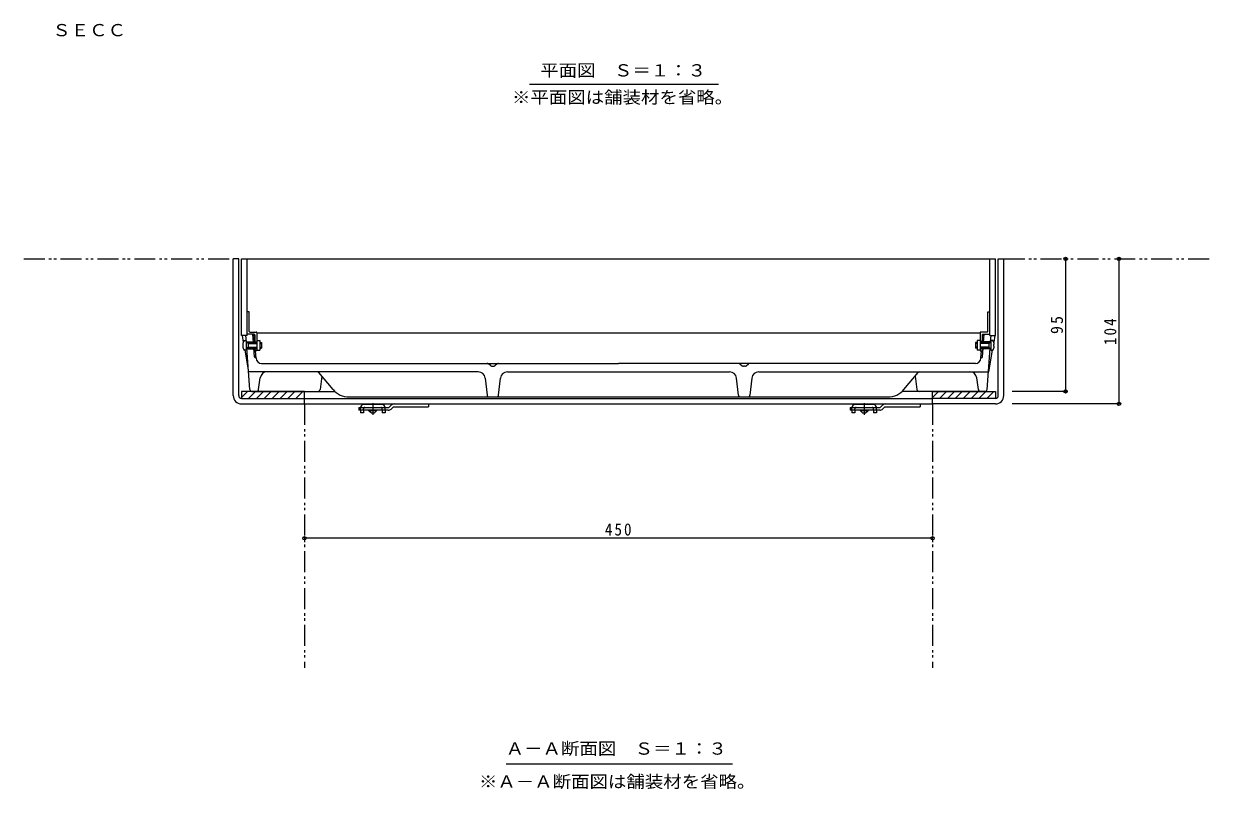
# Model space of a CAD drawing. Units: millimetres at full size, sheet at 1:3. Extents: x -978 to 1153, y -824 to 816.
# Drawn here: x -978 to -126, y -746 to -197 of the extents above; entities that cross this region are included whole.
import ezdxf
from ezdxf.enums import TextEntityAlignment as Align

# ---------------------------------------------------------------- set-up
doc = ezdxf.new("R2010")
doc.units = ezdxf.units.MM
doc.header["$LTSCALE"] = 3
doc.header["$PDMODE"] = 32
doc.header["$PDSIZE"] = 2.4
for name, pattern in [('CHAIN1', [8, 5, -1, 1, -1]), ('DASHED2', [3, 2, -1]), ('DOUBLE_CHAIN1', [8.8, 5, -1, 0.6, -0.6, 0.6, -1])]:
    doc.linetypes.add(name, pattern=pattern)
for name, color, linetype, lineweight in [('0-1_躯体', 2, 'Continuous', 9), ('0-2_仕上', 3, 'Continuous', 9), ('0-4_その他', 2, 'Continuous', 9), ('0-5_寸法', 7, 'Continuous', 9), ('0-6_ハッチ', 6, 'Continuous', 5), ('0-9', 3, 'Continuous', 9)]:
    doc.layers.add(name, color=color, linetype=linetype, lineweight=lineweight)
doc.styles.add('ＭＳ ゴシック', font='')
doc.styles.get('ＭＳ ゴシック').set_extended_font_data('MS Gothic')

msp = doc.modelspace()

# ---------------------------------------------------------------- linework, layer by layer
at = {"layer": '0-1_躯体'}
for p, q in [((-828.453, -463.465), (-828.453, -365.465)), ((-824.453, -365.465), (-828.453, -365.465)), ((-824.453, -463.465), (-824.453, -365.465)), ((-280.453, -365.465), (-276.453, -365.465)), ((-280.453, -463.465), (-280.453, -365.465)), ((-276.453, -463.465), (-276.453, -365.465)), ((-777.453, -460.465), (-822.453, -460.465)), ((-822.453, -464.745), (-818.172, -460.465)), ((-817.515, -465.465), (-812.515, -460.465)), ((-811.859, -465.465), (-806.859, -460.465)), ((-806.202, -465.465), (-801.202, -460.465)), ((-800.545, -465.465), (-795.545, -460.465)), ((-794.888, -465.465), (-789.888, -460.465)), ((-789.231, -465.465), (-784.231, -460.465)), ((-783.574, -465.465), (-778.574, -460.465)), ((-777.917, -465.465), (-777.453, -465)), ((-777.453, -469.465), (-777.453, -460.465)), ((-777.453, -460.465), (-755.625, -460.465)), ((-777.453, -465.465), (-327.453, -465.465)), ((-327.453, -460.465), (-349.28, -460.465)), ((-327.453, -464.745), (-323.173, -460.465)), ((-327.453, -460.465), (-282.453, -460.465)), ((-327.453, -469.465), (-327.453, -460.465)), ((-282.453, -465.465), (-327.453, -465.465)), ((-322.516, -465.465), (-317.516, -460.465)), ((-316.859, -465.465), (-311.859, -460.465)), ((-311.202, -465.465), (-306.202, -460.465)), ((-305.545, -465.465), (-300.545, -460.465)), ((-299.888, -465.465), (-294.888, -460.465)), ((-294.231, -465.465), (-289.231, -460.465)), ((-288.575, -465.465), (-283.575, -460.465)), ((-282.918, -465.465), (-282.453, -465)), ((-282.453, -460.465), (-282.453, -465.465)), ((-822.453, -469.465), (-777.453, -469.465)), ((-777.453, -469.465), (-327.453, -469.465)), ((-282.453, -469.465), (-327.453, -469.465))]:
    msp.add_line(p, q, dxfattribs=at)
at = {"layer": '0-1_躯体', "color": 4, "linetype": 'DASHED2'}
for p, q in [((-737.203, -473.965), (-737.203, -471.964)), ((-735.203, -473.965), (-735.203, -472.964)), ((-721.703, -473.965), (-721.703, -472.964)), ((-719.703, -473.965), (-719.703, -471.964)), ((-385.203, -473.965), (-385.203, -471.964)), ((-383.203, -473.965), (-383.203, -472.964)), ((-369.703, -473.965), (-369.703, -472.964)), ((-367.703, -473.965), (-367.703, -471.964))]:
    msp.add_line(p, q, dxfattribs=at)
at = {"layer": '0-1_躯体', "color": 4}
for p, q in [((-737.203, -473.965), (-737.203, -475.764)), ((-735.203, -475.764), (-737.203, -475.764)), ((-721.703, -469.964), (-735.203, -469.964)), ((-735.203, -473.965), (-735.203, -475.764)), ((-721.703, -473.965), (-721.703, -475.764)), ((-719.703, -475.764), (-721.703, -475.764)), ((-719.703, -473.965), (-719.703, -475.764)), ((-385.203, -473.965), (-385.203, -475.764)), ((-383.203, -475.764), (-385.203, -475.764)), ((-369.703, -469.964), (-383.203, -469.964)), ((-383.203, -473.965), (-383.203, -475.764)), ((-369.703, -473.965), (-369.703, -475.764)), ((-367.703, -475.764), (-369.703, -475.764)), ((-367.703, -473.965), (-367.703, -475.764))]:
    msp.add_line(p, q, dxfattribs=at)
at = {"layer": '0-1_躯体'}
msp.add_lwpolyline([(-822.453, -460.465), (-822.453, -465.465), (-777.453, -465.465)], dxfattribs=at)
for centre, radius, start, end in [((-822.453, -463.465), 6, 180, 270), ((-822.453, -463.465), 2, 180, 270), ((-282.453, -463.465), 6, 270, 0), ((-282.453, -463.465), 2, 270, 0)]:
    msp.add_arc(centre, radius, start, end, dxfattribs=at)
at = {"layer": '0-1_躯体', "color": 4}
for centre, start, end in [((-735.203, -471.964), 90, 180), ((-721.703, -471.964), 0, 90), ((-383.203, -471.964), 90, 180), ((-369.703, -471.964), 0, 90)]:
    msp.add_arc(centre, 2, start, end, dxfattribs=at)
at = {"layer": '0-1_躯体', "color": 4, "linetype": 'DASHED2'}
for centre, start, end in [((-734.203, -472.964), 90, 180), ((-722.703, -472.964), 0, 90), ((-382.203, -472.964), 90, 180), ((-370.703, -472.964), 0, 90)]:
    msp.add_arc(centre, 1, start, end, dxfattribs=at)
at = {"layer": '0-2_仕上'}
for p, q in [((-822.453, -365.465), (-282.453, -365.465)), ((-822.453, -420.465), (-822.453, -365.465)), ((-818.453, -420.465), (-818.453, -365.465)), ((-286.453, -420.465), (-286.453, -365.465)), ((-282.453, -420.465), (-282.453, -365.465)), ((-818.453, -420.465), (-822.453, -420.465)), ((-822.096, -420.465), (-821.251, -425.195)), ((-818.988, -424.965), (-819.31, -420.465)), ((-813.94, -425.465), (-814.368, -419.465)), ((-812.953, -424.899), (-813.363, -419.458)), ((-811.453, -418.465), (-293.453, -418.465)), ((-291.953, -424.899), (-291.543, -419.458)), ((-290.966, -425.465), (-290.537, -419.465)), ((-286.453, -420.465), (-282.453, -420.465)), ((-285.917, -424.965), (-285.596, -420.465)), ((-282.81, -420.465), (-283.655, -425.195)), ((-820.221, -430.965), (-817.453, -446.465)), ((-816.552, -459.072), (-818.667, -429.466)), ((-813.205, -435.75), (-813.654, -429.465)), ((-812.064, -436.694), (-812.458, -431.465)), ((-292.841, -436.694), (-292.447, -431.465)), ((-291.7, -435.75), (-291.251, -429.465)), ((-288.353, -459.072), (-286.239, -429.466)), ((-284.685, -430.965), (-287.453, -446.465)), ((-812.223, -436.465), (-812.081, -436.465)), ((-808.075, -440.393), (-552.453, -440.465)), ((-643.863, -442.136), (-645.542, -440.793)), ((-642.926, -442.465), (-641.979, -442.465)), ((-639.363, -440.793), (-641.042, -442.136)), ((-296.83, -440.393), (-552.453, -440.465)), ((-465.542, -440.793), (-463.864, -442.136)), ((-461.979, -442.465), (-462.927, -442.465)), ((-461.042, -442.136), (-459.364, -440.793)), ((-292.682, -436.465), (-292.824, -436.465)), ((-652.928, -446.465), (-817.453, -446.465)), ((-810.257, -459.193), (-809.105, -450.704)), ((-756.95, -459.067), (-767.003, -447.004)), ((-764.892, -449.538), (-766.269, -459.177)), ((-647.958, -450.913), (-646.601, -463.13)), ((-638.304, -463.13), (-636.947, -450.913)), ((-631.977, -446.465), (-472.928, -446.465)), ((-466.601, -463.13), (-467.958, -450.913)), ((-456.947, -450.913), (-458.304, -463.13)), ((-451.977, -446.465), (-287.453, -446.465)), ((-347.955, -459.067), (-337.903, -447.004)), ((-340.014, -449.538), (-338.637, -459.177)), ((-294.648, -459.193), (-295.8, -450.704)), ((-815.056, -460.465), (-767.754, -460.465)), ((-745.427, -464.465), (-359.478, -464.465)), ((-289.849, -460.465), (-337.152, -460.465))]:
    msp.add_line(p, q, dxfattribs=at)
for centre, radius, start, end in [((-812.223, -435.465), 1, 184.08562, 270), ((-808.075, -436.393), 4, 184.30846, 270), ((-646.479, -441.965), 1.5, 51.34048, 90), ((-642.926, -440.965), 1.5, 231.34047, 270), ((-641.979, -440.965), 1.5, 270, 308.65988), ((-638.426, -441.965), 1.5, 90, 128.65988), ((-466.479, -441.965), 1.5, 51.34012, 90), ((-462.927, -440.965), 1.5, 231.34012, 270), ((-461.979, -440.965), 1.5, 270, 308.65952), ((-458.426, -441.965), 1.5, 90, 128.65952), ((-296.83, -436.393), 4, 270, 355.69154), ((-292.682, -435.465), 1, 270, 355.91438), ((-804.163, -451.465), 5, 90, 171.25403), ((-768.155, -447.965), 1.5, 39.80582, 90), ((-652.928, -451.465), 5, 6.34024, 90), ((-631.977, -451.465), 5, 90, 173.65974), ((-472.928, -451.465), 5, 6.34024, 90), ((-451.977, -451.465), 5, 90, 173.65976), ((-336.75, -447.965), 1.5, 90, 140.19418), ((-300.742, -451.465), 5, 8.74597, 90), ((-815.056, -458.965), 1.5, 184.08521, 270), ((-811.74, -458.965), 1.5, 270, 351.25423), ((-767.754, -458.965), 1.5, 270, 351.86977), ((-745.427, -449.465), 15, 219.80554, 270), ((-359.478, -449.465), 15, 270, 320.19446), ((-337.152, -458.965), 1.5, 188.13023, 270), ((-293.166, -458.965), 1.5, 188.74577, 270), ((-289.849, -458.965), 1.5, 270, 355.91479), ((-645.11, -462.965), 1.5, 186.34013, 270), ((-639.795, -462.965), 1.5, 270, 353.65976), ((-465.11, -462.965), 1.5, 186.34024, 270), ((-459.795, -462.965), 1.5, 270, 353.65987)]:
    msp.add_arc(centre, radius, start, end, dxfattribs=at)
at = {"layer": '0-4_その他', "color": 7}
for p, q in [((-232.174, -365.465), (-232.174, -460.465)), ((-193.94, -365.465), (-193.94, -469.465)), ((-231.274, -460.465), (-270.453, -460.465)), ((-193.04, -469.465), (-270.453, -469.465)), ((-327.453, -565.713), (-777.453, -565.713))]:
    msp.add_line(p, q, dxfattribs=at)
at = {"layer": '0-4_その他', "color": 4}
for p, q in [((-816.953, -403.465), (-818.453, -403.465)), ((-816.953, -417.465), (-816.953, -403.465)), ((-287.953, -417.465), (-287.953, -403.465)), ((-287.953, -403.465), (-286.453, -403.465)), ((-813.453, -419.465), (-817.953, -419.465)), ((-816.453, -417.965), (-811.953, -417.965)), ((-812.953, -419.965), (-812.953, -425.465)), ((-812.953, -424.965), (-811.453, -424.965)), ((-811.453, -418.465), (-811.453, -425.465)), ((-293.453, -418.465), (-293.453, -425.465)), ((-291.953, -424.965), (-293.453, -424.965)), ((-288.453, -417.965), (-292.953, -417.965)), ((-291.953, -419.965), (-291.953, -425.465)), ((-291.453, -419.465), (-286.953, -419.465)), ((-812.953, -429.465), (-812.953, -431.465)), ((-812.953, -429.965), (-811.453, -429.965)), ((-811.453, -431.465), (-812.953, -431.465)), ((-811.453, -429.465), (-811.453, -431.465)), ((-293.453, -429.465), (-293.453, -431.465)), ((-291.953, -429.965), (-293.453, -429.965)), ((-293.453, -431.465), (-291.953, -431.465)), ((-291.953, -429.465), (-291.953, -431.465))]:
    msp.add_line(p, q, dxfattribs=at)
at = {"layer": '0-4_その他'}
for p, q in [((-820.637, -423.965), (-819.06, -423.965)), ((-819.06, -423.965), (-819.06, -430.965)), ((-817.66, -426.065), (-818.962, -425.286)), ((-817.66, -425.465), (-818.171, -425.76)), ((-817.66, -425.465), (-817.66, -429.465)), ((-817.66, -425.465), (-811.453, -425.465)), ((-811.453, -423.965), (-809.453, -423.965)), ((-811.453, -425.465), (-811.453, -429.465)), ((-809.453, -423.965), (-809.453, -430.965)), ((-809.453, -425.465), (-808.118, -425.465)), ((-808.118, -425.465), (-808.118, -429.465)), ((-295.453, -425.465), (-296.787, -425.465)), ((-296.787, -425.465), (-296.787, -429.465)), ((-295.453, -423.965), (-295.453, -430.965)), ((-293.453, -423.965), (-295.453, -423.965)), ((-287.246, -425.465), (-293.453, -425.465)), ((-293.453, -425.465), (-293.453, -429.465)), ((-287.246, -426.065), (-285.943, -425.286)), ((-287.246, -425.465), (-286.735, -425.76)), ((-287.246, -425.465), (-287.246, -429.465)), ((-284.268, -423.965), (-285.846, -423.965)), ((-285.846, -423.965), (-285.846, -430.965)), ((-821.641, -426.965), (-821.239, -426.965)), ((-821.641, -427.965), (-821.239, -427.965)), ((-821.239, -427.965), (-821.239, -426.965)), ((-819.06, -430.965), (-820.637, -430.965)), ((-817.66, -428.865), (-818.962, -429.643)), ((-817.66, -429.465), (-818.171, -429.17)), ((-817.66, -426.065), (-811.453, -426.065)), ((-817.66, -428.865), (-811.453, -428.865)), ((-817.66, -429.465), (-811.453, -429.465)), ((-811.453, -430.965), (-809.453, -430.965)), ((-809.453, -426.065), (-808.118, -426.065)), ((-809.453, -428.865), (-808.118, -428.865)), ((-809.453, -429.465), (-808.118, -429.465)), ((-295.453, -426.065), (-296.787, -426.065)), ((-295.453, -428.865), (-296.787, -428.865)), ((-295.453, -429.465), (-296.787, -429.465)), ((-293.453, -430.965), (-295.453, -430.965)), ((-287.246, -426.065), (-293.453, -426.065)), ((-287.246, -428.865), (-293.453, -428.865)), ((-287.246, -429.465), (-293.453, -429.465)), ((-287.246, -428.865), (-285.943, -429.643)), ((-287.246, -429.465), (-286.735, -429.17)), ((-285.846, -430.965), (-284.268, -430.965)), ((-283.265, -426.965), (-283.666, -426.965)), ((-283.666, -427.965), (-283.666, -426.965)), ((-283.265, -427.965), (-283.666, -427.965))]:
    msp.add_line(p, q, dxfattribs=at)
at = {"layer": '0-4_その他', "color": 3}
for p, q in [((-818.988, -424.965), (-813.978, -424.965)), ((-285.917, -424.965), (-290.927, -424.965)), ((-818.631, -429.965), (-813.621, -429.965)), ((-286.274, -429.965), (-291.284, -429.965))]:
    msp.add_line(p, q, dxfattribs=at)
at = {"layer": '0-4_その他', "color": 4}
for centre, start, end in [((-816.453, -417.465), 180, 270), ((-288.453, -417.465), 270, 0), ((-817.953, -418.965), 180, 270), ((-813.453, -419.965), 0, 90), ((-811.953, -418.465), 0, 90), ((-292.953, -418.465), 90, 180), ((-291.453, -419.965), 90, 180), ((-286.953, -418.965), 270, 0)]:
    msp.add_arc(centre, 0.5, start, end, dxfattribs=at)
at = {"layer": '0-4_その他'}
for centre, radius, start, end in [((-815.16, -427.465), 6.5, 147.42065, 175.58826), ((-818.86, -425.115), 0.2, 180, 239.14018), ((-286.046, -425.115), 0.2, 300.85982, 0), ((-289.746, -427.465), 6.5, 4.41174, 32.57935), ((-815.16, -427.465), 6.5, 184.41153, 212.57935), ((-818.86, -429.815), 0.2, 120.8598, 180), ((-286.046, -429.815), 0.2, 0, 59.14018), ((-289.746, -427.465), 6.5, 327.42065, 355.58847)]:
    msp.add_arc(centre, radius, start, end, dxfattribs=at)
at = {"layer": '0-4_その他', "color": 7}
for p in [(-232.174, -365.465), (-193.94, -365.465), (-232.174, -460.465), (-193.94, -469.465), (-777.453, -565.713), (-327.453, -565.713)]:
    msp.add_point(p, dxfattribs=at)
at = {"layer": '0-5_寸法'}
for p, q in [((-616.175, -240.32), (-480.786, -240.32)), ((-633.038, -727.423), (-470.784, -727.423))]:
    msp.add_line(p, q, dxfattribs=at)
at = {"layer": '0-6_ハッチ', "linetype": 'DOUBLE_CHAIN1'}
for p, q in [((-978.453, -365.465), (-828.453, -365.465)), ((-276.453, -365.465), (-126.453, -365.465)), ((-777.453, -469.465), (-777.453, -658.465)), ((-327.453, -469.465), (-327.453, -658.465))]:
    msp.add_line(p, q, dxfattribs=at)
at = {"layer": '0-9'}
for p, q in [((-738.453, -471.965), (-738.453, -473.965)), ((-738.453, -471.965), (-716.953, -471.965)), ((-717.367, -473.965), (-738.453, -473.965)), ((-715.332, -470.343), (-716.953, -471.965)), ((-715.246, -473.086), (-713.624, -471.465)), ((-713.624, -471.465), (-688.453, -471.465)), ((-713.21, -469.465), (-688.453, -469.465)), ((-688.453, -469.465), (-688.453, -471.465)), ((-386.453, -471.965), (-364.953, -471.965)), ((-386.453, -471.965), (-386.453, -473.965)), ((-365.367, -473.965), (-386.453, -473.965)), ((-363.331, -470.343), (-364.953, -471.965)), ((-361.21, -469.465), (-336.453, -469.465)), ((-336.453, -469.465), (-336.453, -471.465))]:
    msp.add_line(p, q, dxfattribs=at)
at = {"layer": '0-9', "color": 2}
for p, q in [((-731.203, -474.464), (-731.203, -473.965)), ((-729.453, -475.964), (-731.203, -474.464)), ((-725.703, -474.464), (-731.203, -474.464)), ((-727.453, -475.964), (-729.453, -475.964)), ((-725.703, -474.464), (-727.453, -475.964)), ((-725.703, -474.464), (-725.703, -473.965)), ((-373.703, -474.464), (-379.203, -474.464)), ((-373.703, -474.464), (-373.703, -473.965))]:
    msp.add_line(p, q, dxfattribs=at)
at = {"layer": '0-9', "color": 4, "linetype": 'CHAIN1'}
for p, q in [((-728.453, -468.868), (-728.453, -477.153)), ((-376.453, -468.868), (-376.453, -477.153))]:
    msp.add_line(p, q, dxfattribs=at)
at = {"layer": '0-9', "color": 2}
msp.add_lwpolyline([(-373.703, -474.464), (-375.453, -475.964), (-377.452, -475.964), (-379.203, -474.464), (-379.203, -473.965)], dxfattribs=at)
at = {"layer": '0-9'}
msp.add_lwpolyline([(-363.246, -473.086), (-361.624, -471.465), (-336.453, -471.465)], dxfattribs=at)
for centre, start, end in [((-717.367, -470.965), 270, 314.99996), ((-713.21, -472.465), 90, 134.99996), ((-365.367, -470.965), 270, 314.99996), ((-361.21, -472.465), 90, 134.99996)]:
    msp.add_arc(centre, 3, start, end, dxfattribs=at)

# ---------------------------------------------------------------- texts
at = {"layer": '0-4_その他', "char_height": 8.798, "attachment_point": 7, "rotation": 90, "style": 'ＭＳ ゴシック'}
for s, insert in [('\\T1.27;\\W0.95;95', (-233.974, -419.34)), ('\\T1.27;\\W0.9;104', (-195.74, -427.215))]:
    msp.add_mtext(s, dxfattribs=dict(at, insert=insert))
at = {"layer": '0-4_その他', "insert": (-562.203, -563.913), "char_height": 8.798, "attachment_point": 7, "style": 'ＭＳ ゴシック'}
msp.add_mtext('\\T1.27;\\W0.9;450', dxfattribs=at)
at = {"layer": '0-5_寸法', "color": 2, "style": 'ＭＳ ゴシック', "width": 1.1}
for s, p in [('ＳＥＣＣ', (-958.03, -208.591)), ('平面図\u3000Ｓ＝１：３', (-608.504, -237.41)), ('※平面図は舗装材を省略。', (-628.754, -256.717)), ('Ａ－Ａ断面図\u3000Ｓ＝１：３', (-633.245, -723.467)), ('※Ａ－Ａ断面図は舗装材を省略。', (-652.411, -747.146))]:
    msp.add_text(s, height=8.798, dxfattribs=at).set_placement(p, align=Align.BOTTOM_LEFT)

doc.saveas('drawing.dxf')
